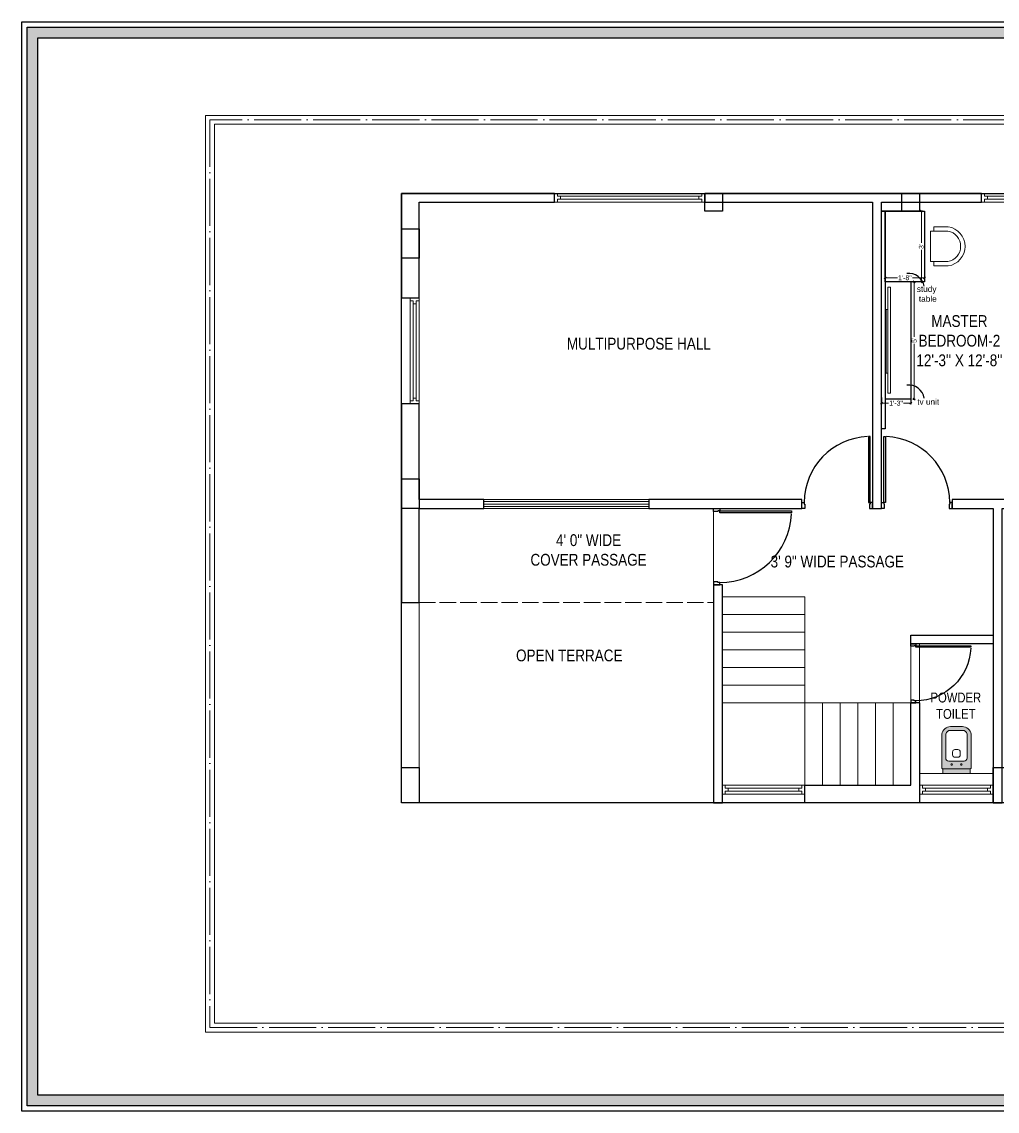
# Model space of a CAD drawing. Header units: millimetres. Extents: x 56222 to 154462, y -172610 to -121287.
# Drawn here: x 153666 to 154163, y -171882 to -171327 of the extents above; entities that cross this region are included whole.
import ezdxf

# ---------------------------------------------------------------- set-up
doc = ezdxf.new("R2010")
doc.units = ezdxf.units.MM
doc.header["$MEASUREMENT"] = 0
doc.header["$PDMODE"] = 35
doc.linetypes.add('ACAD_ISO02W100', pattern=[15, 12, -3])
doc.linetypes.add('ACAD_ISO04W100', pattern=[30, 24, -3, 0, -3])
doc.layers.get('Defpoints').update_dxf_attribs({"color": 220})
doc.layers.add('AR DOOR', color=40, linetype='Continuous')
doc.layers.add('AR ELE-5', color=134, linetype='Continuous')
for name, color, linetype, lineweight in [('COLUMN', 1, 'Continuous', 30), ('dim05', 1, 'Continuous', 13), ('ELEVATION ( SPIRAL STAIR )', 250, 'Continuous', 9), ('FIRST FLOOR', 7, 'Continuous', 9), ('FIRST FLOOR ( TEXT )', 7, 'Continuous', 9), ('FIRST FLOOR_( STAIR )', 251, 'Continuous', 9), ('FURNITURE', 34, 'Continuous', 9), ('GROUND FLOOR', 7, 'Continuous', 9), ('GROUND FLOOR ( DW_RAIL )', 7, 'Continuous', 9), ('Labelling', 1, 'Continuous', 25), ('NAME PLATE', 7, 'Continuous', 25), ('SECOND FLOOR', 7, 'Continuous', 9), ('SECOND FLOOR  ( PLINE )', 251, 'Continuous', 30), ('SECOND FLOOR ( DW_RAIL )', 7, 'Continuous', 9), ('SECOND FLOOR ( PLine )', 7, 'Continuous', 30), ('SECOND FLOOR ( TEXT )', 7, 'Continuous', 9), ('wall', 7, 'Continuous', 30)]:
    doc.layers.add(name, color=color, linetype=linetype, lineweight=lineweight)
doc.styles.add('Arial', font='arial.ttf')
doc.styles.add("Cn_BT_0'-0", font='swissc.ttf')
doc.styles.add('KATHA', font='swissc.ttf')
doc.styles.get("Standard").update_dxf_attribs({"font": 'arial.ttf', "height": 6})
doc.styles.add('style4', font='ARIALN.TTF')
doc.dimstyles.new('ISO-25', dxfattribs={"dimtxt": 2.5, "dimasz": 1, "dimexe": 0.5, "dimexo": 1, "dimtad": 0, "dimdec": 1, "dimlunit": 4, "dimtxsty": 'Standard', "dimblk": 'OBLIQUE', "dimcen": 2.5, "dimclrd": 1, "dimclre": 1, "dimclrt": 5, "dimadec": 0, "dimazin": 0, "dimtfac": 1, "dimtdec": 1, "dimtmove": 0, "dimatfit": 3, "dimfxl": 1, "dimlwd": -1, "dimarcsym": 0})

# ---------------------------------------------------------------- blocks, each defined once
blk = doc.blocks.new('*U143')
for points in [[(-1160, 0), (-1120, 0), (-1120, 30), (-1110, 30), (-1110, 100), (-1160, 100)], [(0, 0), (0, -1120), (-30, -1120), (-30, 0)], [(40, 0), (0, 0), (0, 30), (-10, 30), (-10, 100), (40, 100)]]:
    blk.add_lwpolyline(points, close=True)
at = {"layer": 'AR ELE-5', "linetype": 'ByBlock', "ltscale": 15}
blk.add_arc((2, 1), 1122, 180.0347, 267.627, dxfattribs=at)
blk = doc.blocks.new('*U168')
for points in [[(-40, 0), (0, 0), (0, 30), (10, 30), (10, 100), (-40, 100)], [(0, 0), (0, -1120), (30, -1120), (30, 0)], [(1160, 0), (1120, 0), (1120, 30), (1110, 30), (1110, 100), (1160, 100)]]:
    blk.add_lwpolyline(points, close=True)
at = {"layer": 'AR ELE-5', "linetype": 'ByBlock', "ltscale": 15}
blk.add_arc((-2, 1), 1122, 272.373, 359.9653, dxfattribs=at)
blk = doc.blocks.new('*U457')
for points in [[(0, 0), (0, 1120), (30, 1120), (30, 0)], [(-40, 0), (0, 0), (0, -30), (10, -30), (10, -100), (-40, -100)], [(1160, 0), (1120, 0), (1120, -30), (1110, -30), (1110, -100), (1160, -100)]]:
    blk.add_lwpolyline(points, close=True)
at = {"layer": 'AR ELE-5', "linetype": 'ByBlock', "ltscale": 15}
blk.add_arc((-2, -1), 1122, 0.0347, 87.627, dxfattribs=at)
blk = doc.blocks.new('A$C3EC62B37')
at = {"layer": 'FURNITURE', "lineweight": 30, "ltscale": 0.25, "true_color": 0xffffff}
h = blk.add_hatch(color=7, dxfattribs=at)
h.dxf.hatch_style = 1
h.paths.add_polyline_path([(-12.22, 0), (-12.22, 2.35), (-26.26, 2.35), (-26.26, 0)])
h.paths.add_polyline_path([(-26.26, 2.35), (-12.22, 2.35, 0.414214), (-11.83, 2.74), (-11.83, 19.96, 0.388639), (-16.24, 23.87), (-22.38, 23.87, 0.379499), (-26.65, 19.96), (-26.65, 2.74, 0.414214)])
h.paths.add_polyline_path([(-15.35, 6.26), (-23.13, 6.26, -0.414214), (-24.7, 7.83), (-24.7, 19.96, -0.349567), (-22.37, 21.91), (-16.24, 21.91, -0.364948), (-13.78, 19.96), (-13.78, 7.83, -0.414214)], flags=16)
h.paths.add_polyline_path([(-18.46, 8.22), (-20.02, 8.22, -0.414214), (-21.2, 9.39), (-21.2, 10.96, -0.414214), (-20.02, 12.13), (-18.46, 12.13, -0.414214), (-17.28, 10.96), (-17.28, 9.39, -0.414214)], flags=0)
h.paths.add_polyline_path([(-22.06, 4.53, -1), (-21.27, 4.53, -1)], flags=16)
at = {"layer": 'FURNITURE', "color": 0, "linetype": 'ByBlock', "lineweight": -2}
for p, q in [((-22.24, 23.87), (-16.24, 23.87)), ((-26.65, 2.74), (-26.65, 19.96)), ((-24.7, 7.83), (-24.7, 19.96)), ((-22.24, 21.91), (-16.24, 21.91)), ((-13.78, 7.83), (-13.78, 19.96)), ((-11.83, 2.74), (-11.83, 19.96)), ((-20.02, 12.13), (-18.46, 12.13)), ((-23.13, 6.26), (-15.35, 6.26)), ((-21.2, 9.39), (-21.2, 10.96)), ((-20.02, 8.22), (-18.46, 8.22)), ((-17.28, 9.39), (-17.28, 10.96)), ((-26.26, 2.35), (-12.22, 2.35)), ((-26.26, 2.35), (-26.26, 0)), ((-26.26, 0), (-12.22, 0)), ((-26.26, 0), (-12.22, 0)), ((-12.22, 2.35), (-12.22, 0))]:
    blk.add_line(p, q, dxfattribs=at)
for centre in [(-21.66, 4.53), (-16.81, 4.53)]:
    blk.add_circle(centre, 0.391, dxfattribs=at)
for centre, radius, start, end in [((-22.31, 19.5), 4.37, 89.0873, 174.0395), ((-16.17, 19.5), 4.37, 5.9605, 90.9127), ((-22.31, 19.48), 2.44, 88.437, 168.6348), ((-16.17, 19.48), 2.44, 11.3652, 91.563), ((-20.02, 10.96), 1.17, 90, 180), ((-18.46, 10.96), 1.17, 0, 90), ((-23.13, 7.83), 1.57, 180, 270), ((-20.02, 9.39), 1.17, 180, 270), ((-18.46, 9.39), 1.17, 270, 0), ((-15.35, 7.83), 1.57, 270, 0), ((-26.26, 2.74), 0.391, 180, 270), ((-12.22, 2.74), 0.391, 270, 0)]:
    blk.add_arc(centre, radius, start, end, dxfattribs=at)
blk = doc.blocks.new('_Oblique')
at = {"layer": 'wall', "color": 0, "lineweight": -2}
blk.add_line((-0.5, -0.5), (0.5, 0.5), dxfattribs=at)
blk = doc.blocks.new('*D458')
at = {"layer": 'Defpoints', "color": 0, "transparency": 16777216}
for p in [(154119.19, -171459.43), (154120.94, -171459.43), (154119.19, -171519.22)]:
    blk.add_point(p, dxfattribs=at)
at = {"layer": 'dim05', "color": 1, "linetype": 'Continuous', "lineweight": -2, "transparency": 16777216}
for p, q in [((154120.19, -171459.43), (154121.44, -171459.43)), ((154120.19, -171519.22), (154121.44, -171519.22))]:
    blk.add_line(p, q, dxfattribs=at)
at = {"layer": 'dim05', "color": 1, "linetype": 'Continuous', "transparency": 16777216}
for p, q in [((154120.94, -171459.43), (154120.94, -171487.55)), ((154120.94, -171519.22), (154120.94, -171491.1))]:
    blk.add_line(p, q, dxfattribs=at)
at = {"layer": 'dim05', "color": 1, "transparency": 16777216}
for p, rotation in [((154120.94, -171459.43), 90), ((154120.94, -171519.22), 270)]:
    blk.add_blockref('_Oblique', p, dxfattribs=dict(at, rotation=rotation))
at = {"layer": 'dim05', "color": 5, "lineweight": 25, "transparency": 16777216, "insert": (154120.94, -171489.32), "char_height": 2.5, "attachment_point": 5, "rotation": 90, "style": 'Arial'}
blk.add_mtext("5'", dxfattribs=at)
blk = doc.blocks.new('*D459')
at = {"layer": 'Defpoints', "color": 0, "transparency": 16777216}
for p in [(154104.19, -171517.47), (154119.19, -171517.47), (154104.19, -171521.3)]:
    blk.add_point(p, dxfattribs=at)
at = {"layer": 'dim05', "color": 1, "linetype": 'Continuous', "lineweight": -2, "transparency": 16777216}
for p, q in [((154104.19, -171518.47), (154104.19, -171521.8)), ((154119.19, -171518.47), (154119.19, -171521.8))]:
    blk.add_line(p, q, dxfattribs=at)
at = {"layer": 'dim05', "color": 1, "linetype": 'Continuous', "transparency": 16777216}
for p, q in [((154104.19, -171521.3), (154107.86, -171521.3)), ((154119.19, -171521.3), (154115.52, -171521.3))]:
    blk.add_line(p, q, dxfattribs=at)
at = {"layer": 'dim05', "color": 1, "transparency": 16777216, "rotation": 180}
blk.add_blockref('_Oblique', (154104.19, -171521.3), dxfattribs=at)
at = {"layer": 'dim05', "color": 1, "transparency": 16777216}
blk.add_blockref('_Oblique', (154119.19, -171521.3), dxfattribs=at)
at = {"layer": 'dim05', "color": 5, "lineweight": 25, "transparency": 16777216, "insert": (154111.69, -171521.3), "char_height": 2.5, "attachment_point": 5, "style": 'Arial'}
blk.add_mtext('1\'-3"', dxfattribs=at)
blk = doc.blocks.new('*D462')
at = {"layer": 'Defpoints', "color": 0, "transparency": 16777216}
for p in [(154124.16, -171423.43), (154124.16, -171459.43), (154124.55, -171459.43)]:
    blk.add_point(p, dxfattribs=at)
at = {"layer": 'dim05', "color": 1, "linetype": 'Continuous', "transparency": 16777216}
for p, q in [((154124.55, -171423.43), (154124.55, -171439.65)), ((154124.55, -171459.43), (154124.55, -171443.2))]:
    blk.add_line(p, q, dxfattribs=at)
at = {"layer": 'dim05', "color": 1, "linetype": 'Continuous', "lineweight": -2, "transparency": 16777216}
for p, q in [((154125.16, -171423.43), (154125.05, -171423.43)), ((154125.16, -171459.43), (154125.05, -171459.43))]:
    blk.add_line(p, q, dxfattribs=at)
at = {"layer": 'dim05', "color": 1, "transparency": 16777216}
for p, rotation in [((154124.55, -171423.43), 90), ((154124.55, -171459.43), 270)]:
    blk.add_blockref('_Oblique', p, dxfattribs=dict(at, rotation=rotation))
at = {"layer": 'dim05', "color": 5, "lineweight": 25, "transparency": 16777216, "insert": (154124.55, -171441.43), "char_height": 2.5, "attachment_point": 5, "rotation": 90, "style": 'Arial'}
blk.add_mtext("3'", dxfattribs=at)
blk = doc.blocks.new('*D463')
at = {"layer": 'Defpoints', "color": 0, "transparency": 16777216}
for p in [(154106.16, -171457.59), (154126.16, -171457.43), (154126.16, -171457.8)]:
    blk.add_point(p, dxfattribs=at)
at = {"layer": 'dim05', "color": 1, "linetype": 'Continuous', "lineweight": -2, "transparency": 16777216}
for p, q in [((154106.16, -171456.59), (154106.16, -171456.93)), ((154126.16, -171456.8), (154126.16, -171456.93))]:
    blk.add_line(p, q, dxfattribs=at)
at = {"layer": 'dim05', "color": 1, "linetype": 'Continuous', "transparency": 16777216}
for p, q in [((154106.16, -171457.43), (154112.33, -171457.43)), ((154126.16, -171457.43), (154119.99, -171457.43))]:
    blk.add_line(p, q, dxfattribs=at)
at = {"layer": 'dim05', "color": 1, "transparency": 16777216, "rotation": 180}
blk.add_blockref('_Oblique', (154106.16, -171457.43), dxfattribs=at)
at = {"layer": 'dim05', "color": 1, "transparency": 16777216}
blk.add_blockref('_Oblique', (154126.16, -171457.43), dxfattribs=at)
at = {"layer": 'dim05', "color": 5, "lineweight": 25, "transparency": 16777216, "insert": (154116.16, -171457.43), "char_height": 2.5, "attachment_point": 5, "style": 'Arial'}
blk.add_mtext('1\'-8"', dxfattribs=at)
blk = doc.blocks.new('LAYOUT FILE')
at = {"layer": 'NAME PLATE', "true_color": 0xd39e00}
h = blk.add_hatch(color=42, dxfattribs=at)
h.paths.add_polyline_path([(3346889.83, -513806.18), (3346889.83, -514260.7), (3347535.56, -514260.7), (3347535.56, -513806.18)])
h.paths.add_polyline_path([(3346894.36, -513810.71), (3347531.03, -513810.71), (3347531.03, -514256.17), (3346894.36, -514256.17)], flags=16)
at = {"layer": 'NAME PLATE', "color": 42, "true_color": 0xd39e00}
for points in [[(3346887.56, -513803.91), (3347537.83, -513803.91), (3347537.83, -514262.96), (3346887.56, -514262.96)], [(3346889.83, -513806.18), (3347535.56, -513806.18), (3347535.56, -514260.7), (3346889.83, -514260.7)], [(3346894.36, -513810.71), (3347531.03, -513810.71), (3347531.03, -514256.17), (3346894.36, -514256.17)]]:
    blk.add_lwpolyline(points, close=True, dxfattribs=at)

msp = doc.modelspace()

# ---------------------------------------------------------------- linework, layer by layer
at = {"lineweight": 9}
for points in [[(154108.8972, -171462.2347), (154107.4504, -171462.2347), (154107.4504, -171516.2347), (154108.8972, -171516.2347)], [(154107.4504, -171473.5162), (154106.6845, -171473.5162), (154106.6845, -171505.9531), (154107.4504, -171505.9531)]]:
    msp.add_lwpolyline(points, close=True, dxfattribs=at)
at = {"layer": 'COLUMN'}
for points in [[(154014.1908, -171414.4304), (154023.1908, -171414.4304), (154023.1908, -171423.4304), (154014.1908, -171423.4304)], [(154114.6908, -171414.4304), (154123.6908, -171414.4304), (154123.6908, -171423.4304), (154114.6908, -171423.4304)], [(153859.6908, -171432.4304), (153868.6908, -171432.4304), (153868.6908, -171447.4304), (153859.6908, -171447.4304)], [(153859.6908, -171559.9304), (153868.6908, -171559.9304), (153868.6908, -171574.9304), (153859.6908, -171574.9304)], [(153859.6908, -171706.9304), (153868.6908, -171706.9304), (153868.6908, -171724.9304), (153859.6908, -171724.9304)], [(154161.1908, -171706.9304), (154170.1908, -171706.9304), (154170.1908, -171724.9304), (154161.1908, -171724.9304)]]:
    msp.add_lwpolyline(points, close=True, dxfattribs=at)
at = {"layer": 'Defpoints', "color": 6, "lineweight": 30}
msp.add_lwpolyline([(153859.6908, -171414.4304), (154260.1908, -171414.4304), (154260.1908, -171724.9304), (153859.6908, -171724.9304)], close=True, dxfattribs=at)
at = {"layer": 'ELEVATION ( SPIRAL STAIR )', "color": 5}
for points in [[(153901.6908, -171570.4304), (153985.6908, -171570.4304), (153985.6908, -171574.9304), (153901.6908, -171574.9304)], [(153901.6908, -171571.4781), (153985.6908, -171571.4781), (153985.6908, -171572.6804), (153901.6908, -171572.6804)], [(153901.6908, -171572.6804), (153985.6908, -171572.6804), (153985.6908, -171573.8828), (153901.6908, -171573.8828)]]:
    msp.add_lwpolyline(points, close=True, dxfattribs=at)
at = {"layer": 'FIRST FLOOR', "color": 1}
msp.add_line((154065.1908, -171715.9304), (154065.1908, -171724.9304), dxfattribs=at)
at = {"layer": 'FIRST FLOOR_( STAIR )'}
for p, q in [((154065.1908, -171619.9304), (154023.1908, -171619.9304)), ((154065.1908, -171619.9304), (154065.1908, -171715.9304)), ((154065.1908, -171628.9304), (154023.1908, -171628.9304)), ((154065.1908, -171637.9304), (154023.1908, -171637.9304)), ((154065.1908, -171646.9304), (154023.1908, -171646.9304)), ((154065.1908, -171655.9304), (154023.1908, -171655.9304)), ((154065.1908, -171664.9304), (154023.1908, -171664.9304)), ((154119.1908, -171673.9304), (154023.1908, -171673.9304)), ((154074.1908, -171673.9304), (154074.1908, -171715.9304)), ((154083.1908, -171673.9304), (154083.1908, -171715.9304)), ((154092.1908, -171673.9304), (154092.1908, -171715.9304)), ((154101.1908, -171673.9304), (154101.1908, -171715.9304)), ((154110.1908, -171673.9304), (154110.1908, -171715.9304))]:
    msp.add_line(p, q, dxfattribs=at)
at = {"layer": 'FURNITURE', "lineweight": 30}
for p, q in [((154114.6908, -171423.4304), (154104.1908, -171423.4304)), ((154119.1908, -171459.4259), (154106.1585, -171459.4259)), ((154119.1908, -171459.4259), (154119.1908, -171519.2184)), ((154119.1908, -171519.2184), (154106.1585, -171519.2184))]:
    msp.add_line(p, q, dxfattribs=at)
at = {"layer": 'FURNITURE'}
for p, q in [((154129.1639, -171433.6527), (154133.0715, -171433.6527)), ((154129.1639, -171433.6527), (154129.1639, -171449.2036)), ((154133.0715, -171449.2036), (154129.1639, -171449.2036))]:
    msp.add_line(p, q, dxfattribs=at)
at = {"layer": 'FURNITURE', "lineweight": 30}
for points in [[(154104.1908, -171423.4304), (154106.1585, -171423.4304), (154106.1585, -171534.3777), (154104.1908, -171534.3777)], [(154106.1585, -171423.4304), (154126.1639, -171423.4304), (154126.1639, -171459.4259), (154106.1585, -171459.4259)]]:
    msp.add_lwpolyline(points, close=True, dxfattribs=at)
at = {"layer": 'FURNITURE', "flags": 128}
for points in [[(154130.8493, -171449.1949), (154130.8493, -171451.4195), (154138.2314, -171451.4195, 0.85361338), (154138.2828, -171431.4195), (154130.8493, -171431.4195), (154130.8493, -171433.6441)], [(154133.0715, -171449.1949), (154130.8493, -171449.1949), (154138.048, -171449.1973, 0.83575836), (154138.0933, -171433.6417), (154133.0715, -171433.6417), (154130.8493, -171433.6417)]]:
    msp.add_lwpolyline(points, format="xyb", dxfattribs=at)
at = {"layer": 'GROUND FLOOR'}
for p, q in [((153759.9408, -171374.6804), (154260.1908, -171374.6804)), ((153759.9408, -171374.6804), (153759.9408, -171841.6804)), ((153764.4408, -171379.1804), (154260.1908, -171379.1804)), ((153764.4408, -171379.1804), (153764.4408, -171837.1804)), ((153764.4408, -171837.1804), (154260.1908, -171837.1804)), ((153759.9408, -171841.6804), (154260.1908, -171841.6804))]:
    msp.add_line(p, q, dxfattribs=at)
at = {"layer": 'GROUND FLOOR', "color": 1, "linetype": 'ACAD_ISO04W100'}
msp.add_lwpolyline([(154260.1908, -171376.9304), (153762.1908, -171376.9304), (153762.1908, -171839.4304), (154260.1908, -171839.4304)], dxfattribs=at)
at = {"layer": 'GROUND FLOOR ( DW_RAIL )'}
for points in [[(154065.1908, -171715.9304), (154063.6908, -171715.9304), (154063.6908, -171717.4304), (154062.1908, -171717.4304), (154062.1908, -171718.9304), (154026.1908, -171718.9304), (154026.1908, -171717.4304), (154024.6908, -171717.4304), (154024.6908, -171715.9304), (154023.1908, -171715.9304), (154023.1908, -171720.4304), (154024.6908, -171720.4304), (154024.6908, -171718.9304), (154026.1908, -171718.9304), (154026.1908, -171717.4304), (154062.1908, -171717.4304), (154062.1908, -171718.9304), (154063.6908, -171718.9304), (154063.6908, -171720.4304), (154065.1908, -171720.4304), (154065.1908, -171715.9304), (154023.1908, -171715.9304), (154023.1908, -171720.4304), (154065.1908, -171720.4304)], [(154161.1908, -171715.9304), (154159.6908, -171715.9304), (154159.6908, -171717.4304), (154158.1908, -171717.4304), (154158.1908, -171718.9304), (154126.6908, -171718.9304), (154126.6908, -171717.4304), (154125.1908, -171717.4304), (154125.1908, -171715.9304), (154123.6908, -171715.9304), (154123.6908, -171720.4304), (154125.1908, -171720.4304), (154125.1908, -171718.9304), (154126.6908, -171718.9304), (154126.6908, -171717.4304), (154158.1908, -171717.4304), (154158.1908, -171718.9304), (154159.6908, -171718.9304), (154159.6908, -171720.4304), (154161.1908, -171720.4304), (154161.1908, -171715.9304), (154123.6908, -171715.9304), (154123.6908, -171720.4304), (154161.1908, -171720.4304)]]:
    msp.add_lwpolyline(points, close=True, dxfattribs=at)
at = {"layer": 'Labelling', "color": 1}
for centre in [(154118.1153, -171463.1173), (154118.1153, -171520.0508)]:
    msp.add_arc(centre, 7.9778, 9.813504, 96.647322, dxfattribs=at)
at = {"layer": 'SECOND FLOOR'}
for p, q in [((153859.6908, -171414.4304), (154260.1908, -171414.4304)), ((153859.6908, -171414.4304), (153859.6908, -171724.9304)), ((153937.6908, -171414.4304), (153937.6908, -171418.9304)), ((154014.1908, -171414.4304), (154014.1908, -171418.9304)), ((154155.1908, -171414.4304), (154155.1908, -171418.9304)), ((153868.6908, -171570.4304), (153868.6908, -171418.9304)), ((153868.6908, -171418.9304), (154099.6908, -171418.9304)), ((154099.6908, -171418.9304), (154099.6908, -171574.9304)), ((154104.1908, -171418.9304), (154251.1908, -171418.9304)), ((154104.1908, -171574.9304), (154104.1908, -171418.9304)), ((153868.6908, -171467.6804), (153859.6908, -171467.6804)), ((153868.6908, -171521.6804), (153859.6908, -171521.6804)), ((153868.6908, -171570.4304), (153901.6908, -171570.4304)), ((153901.6908, -171574.9304), (153901.6908, -171570.4304)), ((153985.6908, -171570.4304), (154063.6908, -171570.4304)), ((153985.6908, -171574.9304), (153985.6908, -171570.4304)), ((154063.6908, -171574.9304), (154063.6908, -171570.4304)), ((154140.1908, -171570.4304), (154189.6908, -171570.4304)), ((154140.1908, -171574.9304), (154140.1908, -171570.4304)), ((153868.6908, -171574.9304), (154063.6908, -171574.9304)), ((153868.6908, -171724.9304), (153868.6908, -171574.9304)), ((154018.6908, -171724.9304), (154018.6908, -171574.9304)), ((154099.6908, -171574.9304), (154104.1908, -171574.9304)), ((154140.1908, -171574.9304), (154161.1908, -171574.9304)), ((154161.1908, -171574.9304), (154161.1908, -171724.9304)), ((154018.6908, -171613.9304), (154023.1908, -171613.9304)), ((154023.1908, -171724.9304), (154023.1908, -171613.9304)), ((153868.6908, -171622.9304), (153859.6908, -171622.9304)), ((154119.1908, -171639.4304), (154119.1908, -171715.9304)), ((154131.1908, -171643.9304), (154123.6908, -171643.9304)), ((154123.6908, -171643.9304), (154123.6908, -171724.9304)), ((154161.1908, -171709.9304), (154123.6908, -171709.9304)), ((154119.1908, -171715.9304), (154023.1908, -171715.9304)), ((154161.1908, -171715.9304), (154123.6908, -171715.9304)), ((154260.1908, -171724.9304), (153859.6908, -171724.9304))]:
    msp.add_line(p, q, dxfattribs=at)
at = {"layer": 'SECOND FLOOR', "color": 1, "linetype": 'ACAD_ISO02W100', "ltscale": 0.7}
msp.add_lwpolyline([(153868.6908, -171622.9304), (154018.6908, -171622.9304)], dxfattribs=at)
at = {"layer": 'SECOND FLOOR  ( PLINE )'}
for points in [[(153868.6908, -171418.9304), (153937.6908, -171418.9304), (153937.6908, -171414.4304), (153859.6908, -171414.4304), (153859.6908, -171467.6804), (153868.6908, -171467.6804)], [(154155.1908, -171414.4304), (154014.1908, -171414.4304), (154014.1908, -171418.9304), (154099.6908, -171418.9304), (154099.6908, -171574.9304), (154104.1908, -171574.9304), (154104.1908, -171418.9304), (154155.1908, -171418.9304)], [(153901.6908, -171570.4304), (153868.6908, -171570.4304), (153868.6908, -171521.6804), (153864.1908, -171521.6804), (153859.6908, -171521.6804), (153859.6908, -171622.9304), (153868.6908, -171622.9304), (153868.6908, -171574.9304), (153901.6908, -171574.9304)], [(154063.6908, -171570.4304), (153985.6908, -171570.4304), (153985.6908, -171574.9304), (154063.6908, -171574.9304)], [(154023.1908, -171613.9304), (154018.6908, -171613.9304), (154018.6908, -171724.9304), (154023.1908, -171724.9304)]]:
    msp.add_lwpolyline(points, close=True, dxfattribs=at)
at = {"layer": 'SECOND FLOOR ( DW_RAIL )'}
for points in [[(154014.1908, -171414.4304), (154012.6908, -171414.4304), (154012.6908, -171415.9304), (154011.1908, -171415.9304), (154011.1908, -171417.4304), (153940.6908, -171417.4304), (153940.6908, -171415.9304), (153939.1908, -171415.9304), (153939.1908, -171414.4304), (153937.6908, -171414.4304), (153937.6908, -171418.9304), (153939.1908, -171418.9304), (153939.1908, -171417.4304), (153940.6908, -171417.4304), (153940.6908, -171415.9304), (154011.1908, -171415.9304), (154011.1908, -171417.4304), (154012.6908, -171417.4304), (154012.6908, -171418.9304), (154014.1908, -171418.9304), (154014.1908, -171414.4304), (153937.6908, -171414.4304), (153937.6908, -171418.9304), (154014.1908, -171418.9304)], [(154215.1908, -171414.4304), (154213.6908, -171414.4304), (154213.6908, -171415.9304), (154212.1908, -171415.9304), (154212.1908, -171417.4304), (154158.1908, -171417.4304), (154158.1908, -171415.9304), (154156.6908, -171415.9304), (154156.6908, -171414.4304), (154155.1908, -171414.4304), (154155.1908, -171418.9304), (154156.6908, -171418.9304), (154156.6908, -171417.4304), (154158.1908, -171417.4304), (154158.1908, -171415.9304), (154212.1908, -171415.9304), (154212.1908, -171417.4304), (154213.6908, -171417.4304), (154213.6908, -171418.9304), (154215.1908, -171418.9304), (154215.1908, -171414.4304), (154155.1908, -171414.4304), (154155.1908, -171418.9304), (154215.1908, -171418.9304)], [(153868.6908, -171521.6804), (153868.6908, -171520.1804), (153867.1908, -171520.1804), (153867.1908, -171518.6804), (153865.6908, -171518.6804), (153865.6908, -171470.6804), (153867.1908, -171470.6804), (153867.1908, -171469.1804), (153868.6908, -171469.1804), (153868.6908, -171467.6804), (153864.1908, -171467.6804), (153864.1908, -171469.1804), (153865.6908, -171469.1804), (153865.6908, -171470.6804), (153867.1908, -171470.6804), (153867.1908, -171518.6804), (153865.6908, -171518.6804), (153865.6908, -171520.1804), (153864.1908, -171520.1804), (153864.1908, -171521.6804), (153868.6908, -171521.6804), (153868.6908, -171467.6804), (153864.1908, -171467.6804), (153864.1908, -171521.6804)]]:
    msp.add_lwpolyline(points, close=True, dxfattribs=at)
at = {"layer": 'SECOND FLOOR ( PLine )'}
for p, q in [((154119.1908, -171643.9304), (154119.1908, -171639.4304)), ((154119.1908, -171639.4304), (154161.1908, -171639.4304)), ((154161.1908, -171643.9304), (154119.1908, -171643.9304)), ((154119.1908, -171715.9304), (154119.1908, -171673.9304)), ((154123.6908, -171673.9304), (154119.1908, -171673.9304)), ((154123.6908, -171673.9304), (154123.6908, -171724.9304)), ((154065.1908, -171724.9304), (154065.1908, -171715.9304)), ((154065.1908, -171715.9304), (154119.1908, -171715.9304)), ((154123.6908, -171724.9304), (154065.1908, -171724.9304))]:
    msp.add_line(p, q, dxfattribs=at)
msp.add_lwpolyline([(154165.6908, -171574.9304), (154189.6908, -171574.9304), (154189.6908, -171570.4304), (154140.1908, -171570.4304), (154140.1908, -171574.9304), (154161.1908, -171574.9304), (154161.1908, -171724.9304), (154165.6908, -171724.9304)], close=True, dxfattribs=at)

# ---------------------------------------------------------------- block references
at = {"layer": 'AR DOOR', "linetype": 'ByBlock', "lineweight": -2, "extrusion": (0, 0, -1)}
for name, p, xscale, yscale, zscale, rotation in [('*U168', (-154098.4908, -171571.9304), -0.02999999999996949, 0.02999999999996949, -0.02999999999996949, 180), ('*U143', (-154105.3908, -171571.9304), -0.02999999999996949, 0.02999999999996949, -0.02999999999996949, 180), ('*U457', (-154021.9408, -171576.2304), -0.03250000000010034, 0.03250000000010034, -0.03250000000010034, 90), ('*U168', (-154121.6908, -171644.9304), 0.02500000000004618, 0.02500000000004618, -0.02500000000004618, 270)]:
    msp.add_blockref(name, p, dxfattribs=dict(at, xscale=xscale, yscale=yscale, zscale=zscale, rotation=rotation))
at = {"layer": 'FURNITURE', "rotation": 2.845895406680054e-09}
msp.add_blockref('A$C3EC62B37', (154161.6798, -171709.9304), dxfattribs=at)
at = {"layer": 'NAME PLATE', "lineweight": 0, "xscale": 1.209046105522275, "yscale": 1.209046105522275, "zscale": 1.209046105522275}
msp.add_blockref('LAYOUT FILE', (-3892875.0004, 449885.6096, 0.1256), dxfattribs=at)

# ---------------------------------------------------------------- texts
at = {"layer": 'FIRST FLOOR ( TEXT )', "insert": (154143.9307, -171489.5149), "char_height": 6, "attachment_point": 5, "style": 'KATHA'}
msp.add_mtext("MASTER \\PBEDROOM-2\\P12'-3'' X 12'-8''", dxfattribs=at)
at = {"layer": 'Labelling', "color": 1, "char_height": 3, "width": 33.454272, "attachment_point": 5, "style": 'style4'}
for s, insert in [('\\A1;{\\fArial|b0|i0|c0|p34;study\\P table}', (154127.2437, -171465.6928)), ('\\A1;{\\fArial|b0|i0|c0|p34;tv unit}', (154128.0536, -171520.6182))]:
    msp.add_mtext(s, dxfattribs=dict(at, insert=insert))
at = {"layer": 'SECOND FLOOR ( TEXT )', "attachment_point": 5}
for s, insert, char_height, style in [('MULTIPURPOSE HALL', (153980.6603, -171491.0296), 6, 'KATHA'), ('4\' 0" WIDE \\PCOVER PASSAGE', (153955.0519, -171596.1366), 6, 'KATHA'), ('3\' 9" WIDE PASSAGE', (154081.7345, -171602.0294), 6, 'KATHA'), ('OPEN TERRACE', (153945.2156, -171649.8727), 6, 'KATHA'), ('POWDER\\PTOILET', (154142.1107, -171675.4789), 5, "Cn_BT_0'-0")]:
    msp.add_mtext(s, dxfattribs=dict(at, insert=insert, char_height=char_height, style=style))

# ---------------------------------------------------------------- dimensions: what is measured, and where the dimension line sits
at = {"layer": 'dim05', "color": 27, "lineweight": 25, "true_color": 0x7d5120}
for base, p1, p2, picture, middle in [((154124.5522, -171459.4259), (154124.1639, -171423.4304), (154124.1639, -171459.4259), '*D462', (154124.5522, -171441.4282)), ((154120.9409, -171459.4259), (154119.1908, -171519.2184), (154119.1908, -171459.4259), '*D458', (154120.9409, -171489.3221))]:
    dim = msp.add_linear_dim(base=base, p1=p1, p2=p2, angle=90, dimstyle='ISO-25', override={"dimtxsty": 'Arial'}, dxfattribs=at)
    dim.commit()
    dim.dimension.update_dxf_attribs({"geometry": picture, "text_midpoint": middle})
for base, p1, p2, picture, middle in [((154126.1639, -171457.4273), (154106.1585, -171457.5922), (154126.1639, -171457.8018), '*D463', (154116.1612, -171457.4273)), ((154104.1908, -171521.305), (154119.1908, -171517.4684), (154104.1908, -171517.4684), '*D459', (154111.6908, -171521.305))]:
    dim = msp.add_linear_dim(base=base, p1=p1, p2=p2, dimstyle='ISO-25', override={"dimtxsty": 'Arial'}, dxfattribs=at)
    dim.commit()
    dim.dimension.update_dxf_attribs({"geometry": picture, "text_midpoint": middle})

doc.saveas('drawing.dxf')
